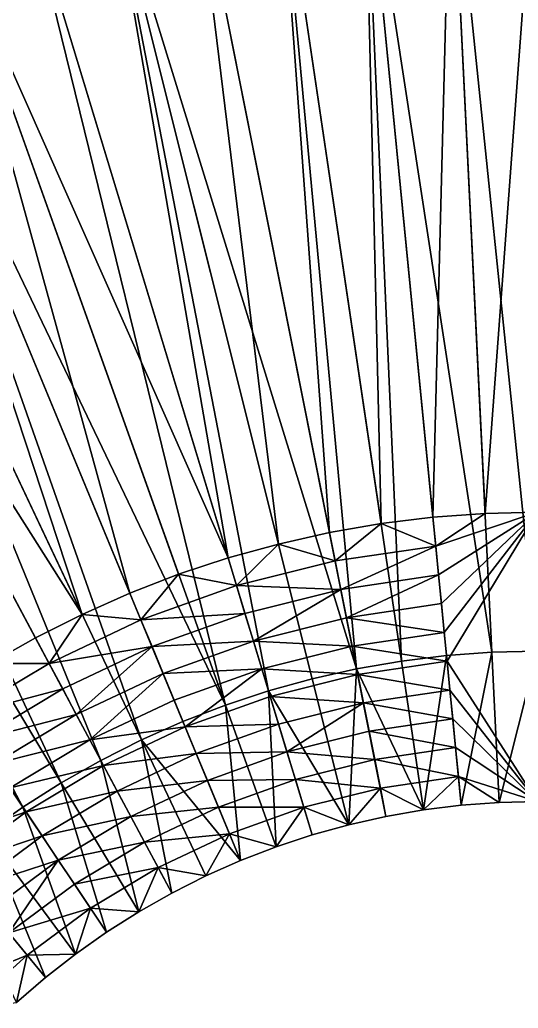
# Model space of a CAD drawing. Header units: metres. Extents: x -40.1 to 40.1, y -46.3 to 46.3.
# Drawn here: x -36.368 to -35.291, y 42.729 to 44.863 of the extents above; entities that cross this region are included whole.
import ezdxf

# ---------------------------------------------------------------- set-up
doc = ezdxf.new("R2010")
doc.units = ezdxf.units.M

msp = doc.modelspace()

# ---------------------------------------------------------------- linework, layer by layer
for points in [[(-35.4369, 45.3054), (-35.3481, 43.4976), (-35.6234, 45.2917), (-35.4369, 45.3054)], [(-35.4369, 45.3054), (-35.6234, 45.2917), (-35.4754, 43.7889), (-35.4369, 45.3054)], [(-35.4369, 45.3054), (-35.4754, 43.7889), (-35.3629, 43.7972), (-35.4369, 45.3054)], [(-35.25, 45.31), (-35.25, 43.5), (-35.4369, 45.3054), (-35.25, 45.31)], [(-35.25, 45.31), (-35.4369, 45.3054), (-35.3629, 43.7972), (-35.25, 45.31)], [(-35.4369, 45.3054), (-35.25, 43.5), (-35.3481, 43.4976), (-35.4369, 45.3054)], [(-35.25, 45.31), (-35.3629, 43.7972), (-35.25, 43.8), (-35.25, 45.31)], [(-35.6234, 45.2917), (-35.5435, 43.4784), (-35.809, 45.2688), (-35.6234, 45.2917)], [(-35.6234, 45.2917), (-35.809, 45.2688), (-35.5875, 43.7751), (-35.6234, 45.2917)], [(-35.6234, 45.2917), (-35.3481, 43.4976), (-35.446, 43.4904), (-35.6234, 45.2917)], [(-35.6234, 45.2917), (-35.446, 43.4904), (-35.5435, 43.4784), (-35.6234, 45.2917)], [(-35.6234, 45.2917), (-35.5875, 43.7751), (-35.4754, 43.7889), (-35.6234, 45.2917)], [(-35.809, 45.2688), (-35.6402, 43.4616), (-35.9933, 45.2368), (-35.809, 45.2688)], [(-35.809, 45.2688), (-35.9933, 45.2368), (-35.6987, 43.7558), (-35.809, 45.2688)], [(-35.809, 45.2688), (-35.5435, 43.4784), (-35.6402, 43.4616), (-35.809, 45.2688)], [(-35.809, 45.2688), (-35.6987, 43.7558), (-35.5875, 43.7751), (-35.809, 45.2688)], [(-35.9933, 45.2368), (-35.6402, 43.4616), (-36.1758, 45.1958), (-35.9933, 45.2368)], [(-35.9933, 45.2368), (-36.1758, 45.1958), (-35.8089, 43.7311), (-35.9933, 45.2368)], [(-35.9933, 45.2368), (-35.8089, 43.7311), (-35.6987, 43.7558), (-35.9933, 45.2368)], [(-36.1758, 45.1958), (-35.8306, 43.4139), (-36.356, 45.1459), (-36.1758, 45.1958)], [(-36.1758, 45.1958), (-36.356, 45.1459), (-35.9177, 43.701), (-36.1758, 45.1958)], [(-36.1758, 45.1958), (-35.6402, 43.4616), (-35.736, 43.4401), (-36.1758, 45.1958)], [(-36.1758, 45.1958), (-35.736, 43.4401), (-35.8306, 43.4139), (-36.1758, 45.1958)], [(-36.1758, 45.1958), (-35.9177, 43.701), (-35.8089, 43.7311), (-36.1758, 45.1958)], [(-36.356, 45.1459), (-35.9238, 43.3831), (-36.5336, 45.0873), (-36.356, 45.1459)], [(-36.356, 45.1459), (-36.5336, 45.0873), (-35.9177, 43.701), (-36.356, 45.1459)], [(-36.356, 45.1459), (-35.8306, 43.4139), (-35.9238, 43.3831), (-36.356, 45.1459)], [(-36.5336, 45.0873), (-35.9238, 43.3831), (-36.708, 45.02), (-36.5336, 45.0873)], [(-36.5336, 45.0873), (-36.708, 45.02), (-36.1302, 43.6249), (-36.5336, 45.0873)], [(-36.5336, 45.0873), (-36.0248, 43.6656), (-35.9177, 43.701), (-36.5336, 45.0873)], [(-36.5336, 45.0873), (-36.1302, 43.6249), (-36.0248, 43.6656), (-36.5336, 45.0873)], [(-36.708, 45.02), (-36.1051, 43.308), (-36.879, 44.9442), (-36.708, 45.02)], [(-36.708, 45.02), (-36.879, 44.9442), (-36.2334, 43.5792), (-36.708, 45.02)], [(-36.708, 45.02), (-35.9238, 43.3831), (-36.0154, 43.3478), (-36.708, 45.02)], [(-36.708, 45.02), (-36.0154, 43.3478), (-36.1051, 43.308), (-36.708, 45.02)], [(-36.708, 45.02), (-36.2334, 43.5792), (-36.1302, 43.6249), (-36.708, 45.02)], [(-36.879, 44.9442), (-36.1928, 43.2638), (-37.046, 44.8601), (-36.879, 44.9442)], [(-36.879, 44.9442), (-37.046, 44.8601), (-36.2334, 43.5792), (-36.879, 44.9442)], [(-36.879, 44.9442), (-36.1051, 43.308), (-36.1928, 43.2638), (-36.879, 44.9442)], [(-37.046, 44.8601), (-36.2782, 43.2155), (-37.2087, 44.7679), (-37.046, 44.8601)], [(-37.046, 44.8601), (-36.1928, 43.2638), (-36.2782, 43.2155), (-37.046, 44.8601)], [(-37.046, 44.8601), (-36.3342, 43.5284), (-36.2334, 43.5792), (-37.046, 44.8601)], [(-37.046, 44.8601), (-36.4324, 43.4728), (-36.3342, 43.5284), (-37.046, 44.8601)], [(-37.2087, 44.7679), (-36.3611, 43.1629), (-37.3667, 44.6679), (-37.2087, 44.7679)], [(-37.2087, 44.7679), (-36.2782, 43.2155), (-36.3611, 43.1629), (-37.2087, 44.7679)], [(-37.3667, 44.6679), (-36.3611, 43.1629), (-36.4414, 43.1064), (-37.3667, 44.6679)], [(-35.4693, 43.7267), (-35.4754, 43.7889), (-35.5875, 43.7751), (-35.4693, 43.7267)], [(-35.4693, 43.7267), (-35.3629, 43.7972), (-35.4754, 43.7889), (-35.4693, 43.7267)], [(-35.4693, 43.7267), (-35.25, 43.8), (-35.3629, 43.7972), (-35.4693, 43.7267)], [(-35.4693, 43.7267), (-35.4632, 43.6645), (-35.25, 43.8), (-35.4693, 43.7267)], [(-35.4632, 43.6645), (-35.4571, 43.6023), (-35.25, 43.8), (-35.4632, 43.6645)], [(-35.4571, 43.6023), (-35.4509, 43.5401), (-35.25, 43.8), (-35.4571, 43.6023)], [(-35.4509, 43.5401), (-35.4448, 43.4779), (-35.25, 43.8), (-35.4509, 43.5401)], [(-35.4448, 43.4779), (-35.25, 43.175), (-35.25, 43.8), (-35.4448, 43.4779)], [(-35.6865, 43.6945), (-35.5875, 43.7751), (-35.6987, 43.7558), (-35.6865, 43.6945)], [(-35.6865, 43.6945), (-35.4693, 43.7267), (-35.5875, 43.7751), (-35.6865, 43.6945)], [(-35.6865, 43.6945), (-35.6987, 43.7558), (-35.8089, 43.7311), (-35.6865, 43.6945)], [(-35.8995, 43.6412), (-35.8089, 43.7311), (-35.9177, 43.701), (-35.8995, 43.6412)], [(-35.8995, 43.6412), (-35.6865, 43.6945), (-35.8089, 43.7311), (-35.8995, 43.6412)], [(-35.6865, 43.6945), (-35.6743, 43.6332), (-35.4693, 43.7267), (-35.6865, 43.6945)], [(-35.4693, 43.7267), (-35.6743, 43.6332), (-35.4632, 43.6645), (-35.4693, 43.7267)], [(-35.8995, 43.6412), (-35.9177, 43.701), (-36.0248, 43.6656), (-35.8995, 43.6412)], [(-35.8995, 43.6412), (-35.6743, 43.6332), (-35.6865, 43.6945), (-35.8995, 43.6412)], [(-36.1063, 43.5672), (-36.0248, 43.6656), (-36.1302, 43.6249), (-36.1063, 43.5672)], [(-36.1063, 43.5672), (-35.8995, 43.6412), (-36.0248, 43.6656), (-36.1063, 43.5672)], [(-35.6743, 43.6332), (-35.6621, 43.5719), (-35.4632, 43.6645), (-35.6743, 43.6332)], [(-35.4632, 43.6645), (-35.6621, 43.5719), (-35.4571, 43.6023), (-35.4632, 43.6645)], [(-36.1063, 43.5672), (-35.8814, 43.5813), (-35.8995, 43.6412), (-36.1063, 43.5672)], [(-35.8995, 43.6412), (-35.8814, 43.5813), (-35.6743, 43.6332), (-35.8995, 43.6412)], [(-35.8814, 43.5813), (-35.8632, 43.5215), (-35.6743, 43.6332), (-35.8814, 43.5813)], [(-35.6743, 43.6332), (-35.8632, 43.5215), (-35.6621, 43.5719), (-35.6743, 43.6332)], [(-36.1063, 43.5672), (-36.1302, 43.6249), (-36.2334, 43.5792), (-36.1063, 43.5672)], [(-35.6621, 43.5719), (-35.4509, 43.5401), (-35.4571, 43.6023), (-35.6621, 43.5719)], [(-36.3047, 43.4733), (-36.2334, 43.5792), (-36.3342, 43.5284), (-36.3047, 43.4733)], [(-36.3047, 43.4733), (-36.1063, 43.5672), (-36.2334, 43.5792), (-36.3047, 43.4733)], [(-36.3047, 43.4733), (-36.0823, 43.5094), (-36.1063, 43.5672), (-36.3047, 43.4733)], [(-36.1063, 43.5672), (-36.0823, 43.5094), (-35.8814, 43.5813), (-36.1063, 43.5672)], [(-36.0823, 43.5094), (-35.8632, 43.5215), (-35.8814, 43.5813), (-36.0823, 43.5094)], [(-35.8632, 43.5215), (-35.6499, 43.5106), (-35.6621, 43.5719), (-35.8632, 43.5215)], [(-35.6621, 43.5719), (-35.6499, 43.5106), (-35.4509, 43.5401), (-35.6621, 43.5719)], [(-36.3047, 43.4733), (-36.3342, 43.5284), (-36.4324, 43.4728), (-36.3047, 43.4733)], [(-35.6499, 43.5106), (-35.4448, 43.4779), (-35.4509, 43.5401), (-35.6499, 43.5106)], [(-36.3047, 43.4733), (-36.2753, 43.4182), (-36.0823, 43.5094), (-36.3047, 43.4733)], [(-36.2753, 43.4182), (-36.2458, 43.3631), (-36.0823, 43.5094), (-36.2753, 43.4182)], [(-36.0823, 43.5094), (-36.2458, 43.3631), (-36.0584, 43.4517), (-36.0823, 43.5094)], [(-36.0823, 43.5094), (-36.0584, 43.4517), (-35.8632, 43.5215), (-36.0823, 43.5094)], [(-36.0584, 43.4517), (-35.8451, 43.4617), (-35.8632, 43.5215), (-36.0584, 43.4517)], [(-35.8632, 43.5215), (-35.8451, 43.4617), (-35.6499, 43.5106), (-35.8632, 43.5215)], [(-35.8451, 43.4617), (-35.6377, 43.4493), (-35.6499, 43.5106), (-35.8451, 43.4617)], [(-35.6499, 43.5106), (-35.6377, 43.4493), (-35.4448, 43.4779), (-35.6499, 43.5106)], [(-35.5435, 43.4784), (-35.446, 43.4904), (-35.5435, 43.4784), (-35.5435, 43.4784)], [(-35.5435, 43.4784), (-35.446, 43.4904), (-35.446, 43.4904), (-35.5435, 43.4784)], [(-35.446, 43.4904), (-35.4958, 43.1569), (-35.5435, 43.4784), (-35.446, 43.4904)], [(-35.446, 43.4904), (-35.4142, 43.1669), (-35.4958, 43.1569), (-35.446, 43.4904)], [(-35.446, 43.4904), (-35.3481, 43.4976), (-35.446, 43.4904), (-35.446, 43.4904)], [(-35.446, 43.4904), (-35.3481, 43.4976), (-35.3481, 43.4976), (-35.446, 43.4904)], [(-35.3481, 43.4976), (-35.4142, 43.1669), (-35.446, 43.4904), (-35.3481, 43.4976)], [(-35.3481, 43.4976), (-35.3322, 43.173), (-35.4142, 43.1669), (-35.3481, 43.4976)], [(-35.3481, 43.4976), (-35.25, 43.5), (-35.25, 43.5), (-35.3481, 43.4976)], [(-35.3481, 43.4976), (-35.25, 43.5), (-35.3481, 43.4976), (-35.3481, 43.4976)], [(-35.25, 43.5), (-35.3322, 43.173), (-35.3481, 43.4976), (-35.25, 43.5)], [(-35.25, 43.5), (-35.25, 43.175), (-35.3322, 43.173), (-35.25, 43.5)], [(-36.4931, 43.3604), (-36.3047, 43.4733), (-36.4324, 43.4728), (-36.4931, 43.3604)], [(-36.4931, 43.3604), (-36.2753, 43.4182), (-36.3047, 43.4733), (-36.4931, 43.3604)], [(-36.0584, 43.4517), (-36.0345, 43.394), (-35.8451, 43.4617), (-36.0584, 43.4517)], [(-36.0345, 43.394), (-36.0106, 43.3362), (-35.8451, 43.4617), (-36.0345, 43.394)], [(-35.8451, 43.4617), (-36.0106, 43.3362), (-35.8269, 43.4019), (-35.8451, 43.4617)], [(-35.8451, 43.4617), (-35.8269, 43.4019), (-35.6377, 43.4493), (-35.8451, 43.4617)], [(-35.736, 43.4401), (-35.6402, 43.4616), (-35.736, 43.4401), (-35.736, 43.4401)], [(-35.736, 43.4401), (-35.6402, 43.4616), (-35.6402, 43.4616), (-35.736, 43.4401)], [(-35.6402, 43.4616), (-35.657, 43.1248), (-35.736, 43.4401), (-35.6402, 43.4616)], [(-35.6402, 43.4616), (-35.5768, 43.1428), (-35.657, 43.1248), (-35.6402, 43.4616)], [(-35.6402, 43.4616), (-35.5435, 43.4784), (-35.6402, 43.4616), (-35.6402, 43.4616)], [(-35.6402, 43.4616), (-35.5435, 43.4784), (-35.5435, 43.4784), (-35.6402, 43.4616)], [(-35.5435, 43.4784), (-35.4958, 43.1569), (-35.6402, 43.4616), (-35.5435, 43.4784)], [(-35.6402, 43.4616), (-35.4958, 43.1569), (-35.5768, 43.1428), (-35.6402, 43.4616)], [(-35.6377, 43.4493), (-35.4387, 43.4157), (-35.4448, 43.4779), (-35.6377, 43.4493)], [(-35.4448, 43.4779), (-35.4387, 43.4157), (-35.25, 43.175), (-35.4448, 43.4779)], [(-36.2458, 43.3631), (-36.2164, 43.3079), (-36.0584, 43.4517), (-36.2458, 43.3631)], [(-36.0584, 43.4517), (-36.2164, 43.3079), (-36.0345, 43.394), (-36.0584, 43.4517)], [(-35.8306, 43.4139), (-35.736, 43.4401), (-35.8306, 43.4139), (-35.8306, 43.4139)], [(-35.8306, 43.4139), (-35.736, 43.4401), (-35.736, 43.4401), (-35.8306, 43.4139)], [(-35.736, 43.4401), (-35.657, 43.1248), (-35.8306, 43.4139), (-35.736, 43.4401)], [(-35.8269, 43.4019), (-35.6255, 43.388), (-35.6377, 43.4493), (-35.8269, 43.4019)], [(-35.6377, 43.4493), (-35.6255, 43.388), (-35.4387, 43.4157), (-35.6377, 43.4493)], [(-36.4931, 43.3604), (-36.4584, 43.3084), (-36.2753, 43.4182), (-36.4931, 43.3604)], [(-36.4584, 43.3084), (-36.2458, 43.3631), (-36.2753, 43.4182), (-36.4584, 43.3084)], [(-36.0106, 43.3362), (-35.8088, 43.3421), (-35.8269, 43.4019), (-36.0106, 43.3362)], [(-35.9238, 43.3831), (-35.8306, 43.4139), (-35.9238, 43.3831), (-35.9238, 43.3831)], [(-35.9238, 43.3831), (-35.8306, 43.4139), (-35.8306, 43.4139), (-35.9238, 43.3831)], [(-35.8306, 43.4139), (-35.8143, 43.0771), (-35.9238, 43.3831), (-35.8306, 43.4139)], [(-35.8306, 43.4139), (-35.657, 43.1248), (-35.7362, 43.1029), (-35.8306, 43.4139)], [(-35.8306, 43.4139), (-35.7362, 43.1029), (-35.8143, 43.0771), (-35.8306, 43.4139)], [(-35.8269, 43.4019), (-35.8088, 43.3421), (-35.6255, 43.388), (-35.8269, 43.4019)], [(-35.6255, 43.388), (-35.4326, 43.3535), (-35.4387, 43.4157), (-35.6255, 43.388)], [(-35.4387, 43.4157), (-35.4326, 43.3535), (-35.25, 43.175), (-35.4387, 43.4157)], [(-36.2164, 43.3079), (-36.0106, 43.3362), (-36.0345, 43.394), (-36.2164, 43.3079)], [(-36.0154, 43.3478), (-35.9238, 43.3831), (-36.0154, 43.3478), (-36.0154, 43.3478)], [(-36.0154, 43.3478), (-35.9238, 43.3831), (-35.9238, 43.3831), (-36.0154, 43.3478)], [(-35.9238, 43.3831), (-35.891, 43.0475), (-36.0154, 43.3478), (-35.9238, 43.3831)], [(-35.9238, 43.3831), (-35.8143, 43.0771), (-35.891, 43.0475), (-35.9238, 43.3831)], [(-35.8088, 43.3421), (-35.7907, 43.2823), (-35.6255, 43.388), (-35.8088, 43.3421)], [(-35.6255, 43.388), (-35.7907, 43.2823), (-35.6134, 43.3267), (-35.6255, 43.388)], [(-35.6255, 43.388), (-35.6134, 43.3267), (-35.4326, 43.3535), (-35.6255, 43.388)], [(-36.4584, 43.3084), (-36.4236, 43.2565), (-36.2458, 43.3631), (-36.4584, 43.3084)], [(-36.4236, 43.2565), (-36.2164, 43.3079), (-36.2458, 43.3631), (-36.4236, 43.2565)], [(-35.6134, 43.3267), (-35.4264, 43.2913), (-35.4326, 43.3535), (-35.6134, 43.3267)], [(-35.4326, 43.3535), (-35.4264, 43.2913), (-35.25, 43.175), (-35.4326, 43.3535)], [(-36.2164, 43.3079), (-36.1869, 43.2528), (-36.0106, 43.3362), (-36.2164, 43.3079)], [(-36.1869, 43.2528), (-35.9867, 43.2785), (-36.0106, 43.3362), (-36.1869, 43.2528)], [(-36.1051, 43.308), (-36.0154, 43.3478), (-36.0154, 43.3478), (-36.1051, 43.308)], [(-36.1051, 43.308), (-36.0154, 43.3478), (-36.1051, 43.308), (-36.1051, 43.308)], [(-36.0154, 43.3478), (-35.891, 43.0475), (-36.1051, 43.308), (-36.0154, 43.3478)], [(-36.0106, 43.3362), (-35.9867, 43.2785), (-35.8088, 43.3421), (-36.0106, 43.3362)], [(-35.9867, 43.2785), (-35.7907, 43.2823), (-35.8088, 43.3421), (-35.9867, 43.2785)], [(-35.7907, 43.2823), (-35.6012, 43.2654), (-35.6134, 43.3267), (-35.7907, 43.2823)], [(-35.6134, 43.3267), (-35.6012, 43.2654), (-35.4264, 43.2913), (-35.6134, 43.3267)], [(-36.4236, 43.2565), (-36.3889, 43.2045), (-36.2164, 43.3079), (-36.4236, 43.2565)], [(-36.3889, 43.2045), (-36.1869, 43.2528), (-36.2164, 43.3079), (-36.3889, 43.2045)], [(-36.1928, 43.2638), (-36.1051, 43.308), (-36.1928, 43.2638), (-36.1928, 43.2638)], [(-36.1928, 43.2638), (-36.1051, 43.308), (-36.1051, 43.308), (-36.1928, 43.2638)], [(-36.1051, 43.308), (-36.0396, 42.9772), (-36.1928, 43.2638), (-36.1051, 43.308)], [(-36.1051, 43.308), (-35.891, 43.0475), (-35.9662, 43.0142), (-36.1051, 43.308)], [(-36.1051, 43.308), (-35.9662, 43.0142), (-36.0396, 42.9772), (-36.1051, 43.308)], [(-35.6012, 43.2654), (-35.4203, 43.2291), (-35.4264, 43.2913), (-35.6012, 43.2654)], [(-35.4264, 43.2913), (-35.4203, 43.2291), (-35.25, 43.175), (-35.4264, 43.2913)], [(-36.1869, 43.2528), (-36.1574, 43.1977), (-35.9867, 43.2785), (-36.1869, 43.2528)], [(-36.1574, 43.1977), (-35.9627, 43.2207), (-35.9867, 43.2785), (-36.1574, 43.1977)], [(-35.9867, 43.2785), (-35.9627, 43.2207), (-35.7907, 43.2823), (-35.9867, 43.2785)], [(-35.9627, 43.2207), (-35.7725, 43.2225), (-35.7907, 43.2823), (-35.9627, 43.2207)], [(-35.7907, 43.2823), (-35.7725, 43.2225), (-35.6012, 43.2654), (-35.7907, 43.2823)], [(-36.3889, 43.2045), (-36.3542, 43.1525), (-36.1869, 43.2528), (-36.3889, 43.2045)], [(-36.3542, 43.1525), (-36.1574, 43.1977), (-36.1869, 43.2528), (-36.3542, 43.1525)], [(-36.2782, 43.2155), (-36.1928, 43.2638), (-36.2782, 43.2155), (-36.2782, 43.2155)], [(-36.2782, 43.2155), (-36.1928, 43.2638), (-36.1928, 43.2638), (-36.2782, 43.2155)], [(-36.1928, 43.2638), (-36.1111, 42.9367), (-36.2782, 43.2155), (-36.1928, 43.2638)], [(-36.1928, 43.2638), (-36.0396, 42.9772), (-36.1111, 42.9367), (-36.1928, 43.2638)], [(-35.7725, 43.2225), (-35.589, 43.2041), (-35.6012, 43.2654), (-35.7725, 43.2225)], [(-35.6012, 43.2654), (-35.589, 43.2041), (-35.4203, 43.2291), (-35.6012, 43.2654)], [(-35.589, 43.2041), (-35.4958, 43.1569), (-35.4203, 43.2291), (-35.589, 43.2041)], [(-35.4203, 43.2291), (-35.4958, 43.1569), (-35.4142, 43.1669), (-35.4203, 43.2291)], [(-35.4203, 43.2291), (-35.3322, 43.173), (-35.25, 43.175), (-35.4203, 43.2291)], [(-35.4203, 43.2291), (-35.4142, 43.1669), (-35.3322, 43.173), (-35.4203, 43.2291)], [(-36.5505, 43.0847), (-36.3542, 43.1525), (-36.3889, 43.2045), (-36.5505, 43.0847)], [(-36.3611, 43.1629), (-36.2782, 43.2155), (-36.3611, 43.1629), (-36.3611, 43.1629)], [(-36.3611, 43.1629), (-36.2782, 43.2155), (-36.2782, 43.2155), (-36.3611, 43.1629)], [(-36.2782, 43.2155), (-36.1806, 42.8927), (-36.3611, 43.1629), (-36.2782, 43.2155)], [(-36.2782, 43.2155), (-36.1111, 42.9367), (-36.1806, 42.8927), (-36.2782, 43.2155)], [(-36.1574, 43.1977), (-36.128, 43.1426), (-35.9627, 43.2207), (-36.1574, 43.1977)], [(-36.128, 43.1426), (-35.9388, 43.163), (-35.9627, 43.2207), (-36.128, 43.1426)], [(-35.9627, 43.2207), (-35.9388, 43.163), (-35.7725, 43.2225), (-35.9627, 43.2207)], [(-35.9388, 43.163), (-35.7544, 43.1627), (-35.7725, 43.2225), (-35.9388, 43.163)], [(-35.7725, 43.2225), (-35.7544, 43.1627), (-35.589, 43.2041), (-35.7725, 43.2225)], [(-35.7544, 43.1627), (-35.657, 43.1248), (-35.589, 43.2041), (-35.7544, 43.1627)], [(-35.589, 43.2041), (-35.657, 43.1248), (-35.5768, 43.1428), (-35.589, 43.2041)], [(-35.589, 43.2041), (-35.5768, 43.1428), (-35.4958, 43.1569), (-35.589, 43.2041)], [(-36.3542, 43.1525), (-36.3195, 43.1006), (-36.1574, 43.1977), (-36.3542, 43.1525)], [(-36.3195, 43.1006), (-36.128, 43.1426), (-36.1574, 43.1977), (-36.3195, 43.1006)], [(-36.3611, 43.1629), (-36.3611, 43.1629), (-36.4414, 43.1064), (-36.3611, 43.1629)], [(-36.4414, 43.1064), (-36.3611, 43.1629), (-36.4414, 43.1064), (-36.4414, 43.1064)], [(-36.3611, 43.1629), (-36.2478, 42.8454), (-36.4414, 43.1064), (-36.3611, 43.1629)], [(-36.3611, 43.1629), (-36.1806, 42.8927), (-36.2478, 42.8454), (-36.3611, 43.1629)], [(-36.128, 43.1426), (-36.0985, 43.0875), (-35.9388, 43.163), (-36.128, 43.1426)], [(-36.0985, 43.0875), (-35.9149, 43.1052), (-35.9388, 43.163), (-36.0985, 43.0875)], [(-35.9388, 43.163), (-35.9149, 43.1052), (-35.7544, 43.1627), (-35.9388, 43.163)], [(-35.9149, 43.1052), (-35.8143, 43.0771), (-35.7544, 43.1627), (-35.9149, 43.1052)], [(-35.7544, 43.1627), (-35.8143, 43.0771), (-35.7362, 43.1029), (-35.7544, 43.1627)], [(-35.7544, 43.1627), (-35.7362, 43.1029), (-35.657, 43.1248), (-35.7544, 43.1627)], [(-36.5505, 43.0847), (-36.5109, 43.0364), (-36.3542, 43.1525), (-36.5505, 43.0847)], [(-36.5109, 43.0364), (-36.3195, 43.1006), (-36.3542, 43.1525), (-36.5109, 43.0364)], [(-36.3195, 43.1006), (-36.2847, 43.0486), (-36.128, 43.1426), (-36.3195, 43.1006)], [(-36.2847, 43.0486), (-36.0985, 43.0875), (-36.128, 43.1426), (-36.2847, 43.0486)], [(-36.4414, 43.1064), (-36.3126, 42.7948), (-36.5188, 43.046), (-36.4414, 43.1064)], [(-36.5109, 43.0364), (-36.4712, 42.988), (-36.3195, 43.1006), (-36.5109, 43.0364)], [(-36.4712, 42.988), (-36.2847, 43.0486), (-36.3195, 43.1006), (-36.4712, 42.988)], [(-36.4414, 43.1064), (-36.2478, 42.8454), (-36.3126, 42.7948), (-36.4414, 43.1064)], [(-36.0985, 43.0875), (-36.0691, 43.0323), (-35.9149, 43.1052), (-36.0985, 43.0875)], [(-36.0691, 43.0323), (-35.9662, 43.0142), (-35.9149, 43.1052), (-36.0691, 43.0323)], [(-35.9149, 43.1052), (-35.9662, 43.0142), (-35.891, 43.0475), (-35.9149, 43.1052)], [(-35.9149, 43.1052), (-35.891, 43.0475), (-35.8143, 43.0771), (-35.9149, 43.1052)], [(-36.2847, 43.0486), (-36.25, 42.9966), (-36.0985, 43.0875), (-36.2847, 43.0486)], [(-36.25, 42.9966), (-36.0691, 43.0323), (-36.0985, 43.0875), (-36.25, 42.9966)], [(-36.5188, 43.046), (-36.3126, 42.7948), (-36.3749, 42.7411), (-36.5188, 43.046)], [(-36.4712, 42.988), (-36.4316, 42.9397), (-36.2847, 43.0486), (-36.4712, 42.988)], [(-36.4316, 42.9397), (-36.3919, 42.8914), (-36.2847, 43.0486), (-36.4316, 42.9397)], [(-36.2847, 43.0486), (-36.3919, 42.8914), (-36.25, 42.9966), (-36.2847, 43.0486)], [(-36.25, 42.9966), (-36.2153, 42.9447), (-36.0691, 43.0323), (-36.25, 42.9966)], [(-36.2153, 42.9447), (-36.1111, 42.9367), (-36.0691, 43.0323), (-36.2153, 42.9447)], [(-36.0691, 43.0323), (-36.1111, 42.9367), (-36.0396, 42.9772), (-36.0691, 43.0323)], [(-36.0691, 43.0323), (-36.0396, 42.9772), (-35.9662, 43.0142), (-36.0691, 43.0323)], [(-36.3919, 42.8914), (-36.2153, 42.9447), (-36.25, 42.9966), (-36.3919, 42.8914)], [(-36.3919, 42.8914), (-36.3523, 42.8431), (-36.2153, 42.9447), (-36.3919, 42.8914)], [(-36.3523, 42.8431), (-36.2478, 42.8454), (-36.2153, 42.9447), (-36.3523, 42.8431)], [(-36.2153, 42.9447), (-36.2478, 42.8454), (-36.1806, 42.8927), (-36.2153, 42.9447)], [(-36.2153, 42.9447), (-36.1806, 42.8927), (-36.1111, 42.9367), (-36.2153, 42.9447)], [(-36.5228, 42.7728), (-36.3523, 42.8431), (-36.3919, 42.8914), (-36.5228, 42.7728)], [(-36.5228, 42.7728), (-36.4786, 42.7286), (-36.3523, 42.8431), (-36.5228, 42.7728)], [(-36.4786, 42.7286), (-36.3749, 42.7411), (-36.3523, 42.8431), (-36.4786, 42.7286)], [(-36.3523, 42.8431), (-36.3749, 42.7411), (-36.3126, 42.7948), (-36.3523, 42.8431)], [(-36.3523, 42.8431), (-36.3126, 42.7948), (-36.2478, 42.8454), (-36.3523, 42.8431)]]:
    msp.add_lwpolyline(points)

doc.saveas('drawing.dxf')
